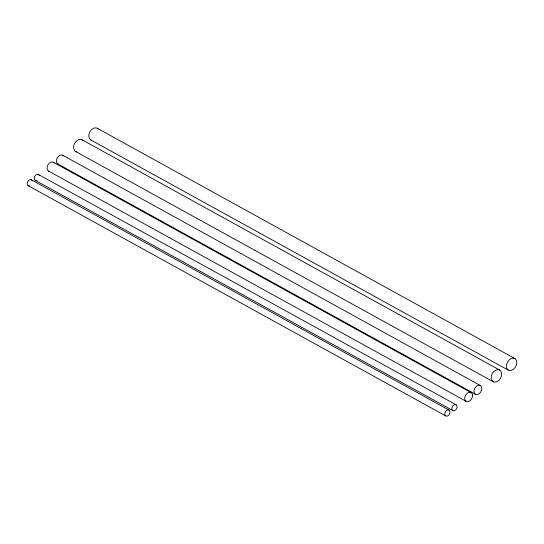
<?xml version="1.0" encoding="UTF-8"?>
<svg xmlns="http://www.w3.org/2000/svg" width="544" height="544" viewBox="0 0 544 544"><rect width="100%" height="100%" fill="white"/><g stroke="black" fill="none" stroke-linecap="round" stroke-linejoin="round"><path stroke-width="0.82" d="M97.369 128.336L514.998 358.612A6.678 4.672 -61.1 0 1 513.332 369.396A6.678 4.672 -61.1 0 1 506.491 365.065A6.678 4.672 -61.1 0 1 514.998 358.612M90.59 139.822L508.218 370.104M82.028 139.774L499.657 370.056M82.967 140.563A6.678 4.672 -61.1 0 0 76.881 140.706A6.678 4.672 -61.1 0 0 73.603 148.111L74.589 150.647L75.534 151.436L493.163 381.718A6.678 4.672 -61.1 0 0 498.923 380.236A6.678 4.672 -61.1 0 0 501.582 373.381L501.255 371.98A6.678 4.672 -61.1 0 0 495.156 370.518A6.678 4.672 -61.1 0 0 491.232 378.393L491.565 379.794L493.163 381.718M62.832 155.319L480.461 385.601A5.005 3.502 -61.1 0 1 479.21 393.686A5.005 3.502 -61.1 0 1 474.076 390.442A5.005 3.502 -61.1 0 1 480.461 385.601M57.746 163.934L475.374 394.216M53.448 162.33L471.077 392.612M48.518 171.04L466.147 401.322M38.542 174.536L456.171 404.818A3.339 2.332 -61.1 0 1 455.335 410.21A3.339 2.332 -61.1 0 1 451.914 408.041A3.339 2.332 -61.1 0 1 456.171 404.818M35.149 180.282L452.778 410.564M31.491 179.88L449.12 410.162A3.339 2.332 -61.1 0 1 448.29 415.555A3.339 2.332 -61.1 0 1 444.87 413.386A3.339 2.332 -61.1 0 1 449.12 410.162M28.098 185.626L445.726 415.908M91.725 140.27A6.678 4.672 -61.1 0 1 90.032 131.58A6.678 4.672 -61.1 0 1 98.28 129.173M76.697 151.83A6.678 4.672 -61.1 0 1 75.534 151.436M58.596 164.274A5.005 3.502 -61.1 0 1 57.324 157.753A5.005 3.502 -61.1 0 1 63.512 155.951M54.148 162.928A5.005 3.502 -61.1 0 0 49.592 162.982A5.005 3.502 -61.1 0 0 47.097 168.524L47.335 169.578A5.005 3.502 -61.1 0 0 49.388 171.346M37.04 180.322A3.339 2.332 -61.1 0 1 34.272 178.806A3.339 2.332 -61.1 0 1 36.196 174.74A3.339 2.332 -61.1 0 1 39.297 175.542M29.315 185.864A3.339 2.332 -61.1 0 1 27.819 181.506A3.339 2.332 -61.1 0 1 32.252 180.887M472.498 395.128L472.26 394.074A5.005 3.502 -61.1 0 0 467.711 392.918A5.005 3.502 -61.1 0 0 464.726 398.806L464.964 399.86A5.005 3.502 -61.1 0 0 469.513 401.016A5.005 3.502 -61.1 0 0 472.498 395.128"/></g></svg>
